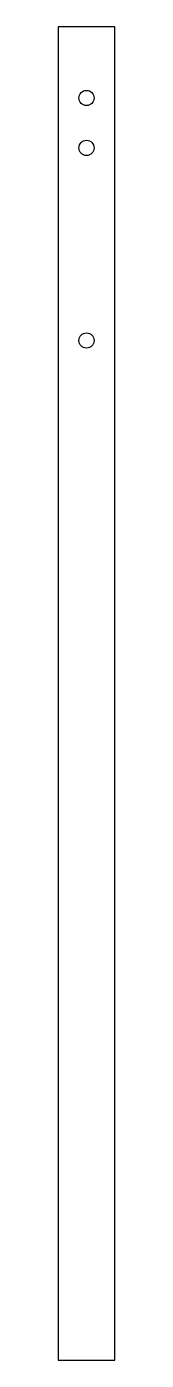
# Model space of a CAD drawing. Header units: inches. Extents: x 0 to 1, y 0 to 23.4.
import ezdxf

# ---------------------------------------------------------------- set-up
doc = ezdxf.new("R2010")
doc.units = ezdxf.units.IN
doc.header["$MEASUREMENT"] = 0

msp = doc.modelspace()

# ---------------------------------------------------------------- linework, layer by layer
msp.add_lwpolyline([(0, 0), (1, 0), (1, 23.375), (0, 23.375)], close=True)
for centre in [(0.5, 22.125), (0.5, 21.25), (0.5, 17.875)]:
    msp.add_circle(centre, 0.133)

doc.saveas('drawing.dxf')
